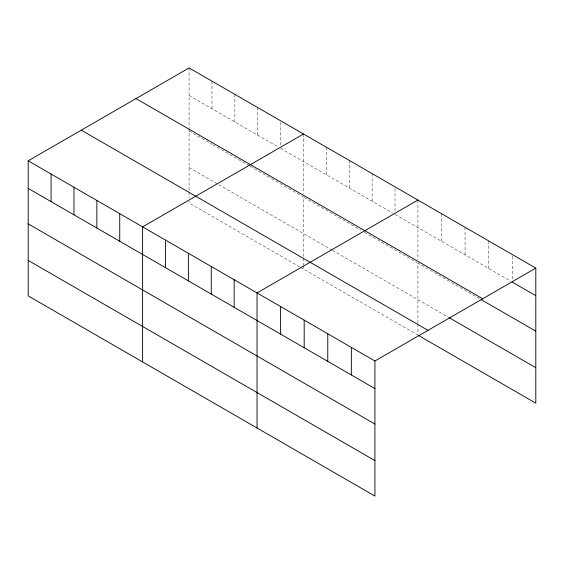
<?xml version="1.0" encoding="UTF-8"?>
<svg xmlns="http://www.w3.org/2000/svg" width="564" height="564" viewBox="0 0 564 564"><rect width="100%" height="100%" fill="white"/><g stroke="black" fill="none" stroke-linecap="round" stroke-linejoin="round"><path stroke-width="0.42" stroke-dasharray="2.82 2.11" d="M189.081 67.934L189.081 127.612M189.081 95.52L278.327 147.042M280.618 148.367L392.741 213.1M395.033 214.426L510.702 281.203M189.081 130.989L211.965 144.201M212.727 144.645L249.337 165.781M250.106 166.218L303.495 197.047L303.495 257.24M304.264 197.492L360.706 230.077M364.52 232.276L417.156 262.669M479.52 298.673L417.917 263.106L417.917 323.299M189.081 167.536L218.064 184.273M218.832 184.71L331.724 249.887M332.485 250.331L448.338 317.215M299.681 266.864L189.081 203.005L189.081 201.32M300.45 267.301L417.156 334.685M512.225 256.225L512.225 280.357M488.65 240.884L488.65 268.471M465.067 227.271L465.067 254.857M441.492 213.664L441.492 241.244M417.917 200.051L417.917 259.729M417.917 324.145L417.917 334.276M395.033 188.559L395.033 211.838M372.148 173.627L372.148 201.214M349.264 160.416L349.264 188.002M326.38 147.204L326.38 174.791M303.495 133.992L303.495 193.671M303.495 258.086L303.495 264.84M303.495 265.686L303.495 269.063M280.618 122.501L280.618 144.92M257.734 107.569L257.734 135.156M234.85 94.357L234.85 121.944M211.965 81.145L211.965 108.732M189.081 128.458L189.081 191.182M189.081 192.028L189.081 197.936"/><path stroke-width="0.85" d="M28.2 160.818L374.919 360.995L374.919 496.066L28.2 295.888L28.2 160.818L189.081 67.934L535.8 268.111L535.8 403.182L417.917 335.122M303.495 133.992L142.614 226.876L142.614 361.947M417.917 200.051L257.036 292.935L257.036 428.005M374.919 360.995L535.8 268.111M512.225 282.085L535.8 295.698M135.987 98.587L482.706 298.765M481.043 299.554L535.8 331.167M449.099 317.652L535.8 367.714M81.294 130.164L428.013 330.342M28.2 188.404L374.919 388.582M28.2 223.873L374.919 424.05M28.2 260.42L374.919 460.598M351.344 347.382L351.344 374.968M327.769 333.768L327.769 361.355M304.186 320.155L304.186 347.741M280.611 306.548L280.611 334.128M234.152 279.723L234.152 307.309M211.267 266.511L211.267 294.098M188.383 253.299L188.383 280.886M165.499 240.088L165.499 267.674M119.737 213.664L119.737 241.251M96.853 200.453L96.853 228.039M73.969 187.241L73.969 214.828M51.084 174.029L51.084 201.616"/></g></svg>
